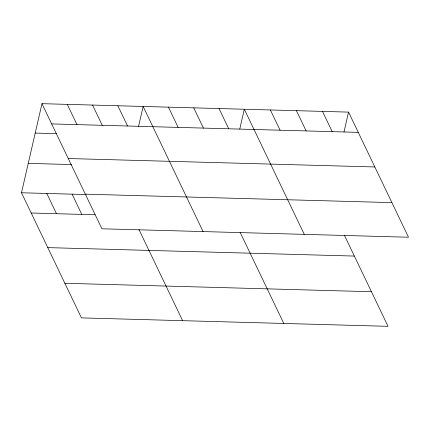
<?xml version="1.0" encoding="UTF-8"?>
<svg xmlns="http://www.w3.org/2000/svg" width="430" height="430" viewBox="0 0 430 430"><rect width="100%" height="100%" fill="white"/><g stroke="black" fill="none" stroke-linecap="round" stroke-linejoin="round"><path stroke-width="0.64" d="M344.355 235.178L388.027 326.327L81.447 317.888L21.5 192.769L41.973 103.673L348.553 112.112L408.5 237.231L101.921 228.787L41.973 103.673M138.444 126.909L143.147 106.457L203.089 231.576M239.763 129.059L244.315 109.242L304.263 234.361M344 131.929L348.553 112.112M51.675 123.915L358.254 132.359M35.217 133.074L56.518 133.66M68.257 158.525L374.836 166.964M28.256 163.368L71.52 164.561M85.339 194.183L391.918 202.621M21.5 192.769L86.064 194.548M31.202 213.017L95.1 214.774M47.784 247.621L354.363 256.065M64.865 283.279L371.445 291.723M322.495 111.397L332.196 131.639M296.437 110.677L306.133 130.924M270.373 109.962L280.075 130.204M219.026 108.548L228.722 128.79M193.731 107.849L203.433 128.097M240.117 232.307L283.789 323.457M168.436 107.156L178.138 127.398M117.852 105.758L127.554 126.006M92.557 105.065L102.259 125.313M138.949 229.523L182.616 320.673M67.268 104.366L76.965 124.614M72.084 194.161L81.786 214.409M46.795 193.468L56.491 213.71"/></g></svg>
